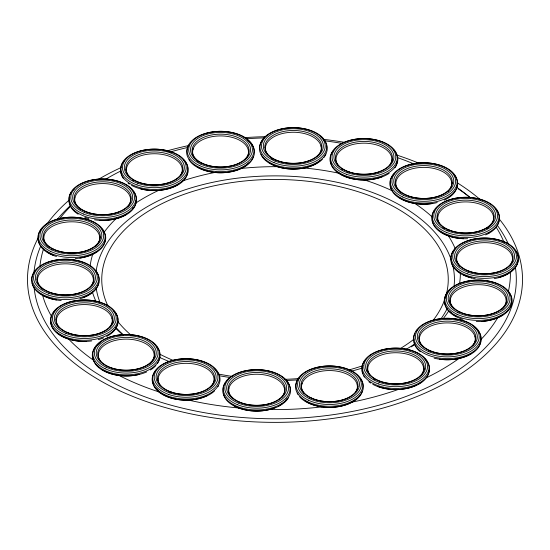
<?xml version="1.0" encoding="UTF-8"?>
<svg xmlns="http://www.w3.org/2000/svg" width="550" height="550" viewBox="0 0 550 550"><rect width="100%" height="100%" fill="white"/><g stroke="black" fill="none" stroke-linecap="round" stroke-linejoin="round"><path stroke-width="0.82" d="M452.609 264.729A179.438 103.599 0 0 1 453.984 286.859M447.315 308.371A179.438 103.599 0 0 1 441.134 318.615M414.879 344.355A179.438 103.599 0 0 1 411.304 346.844M123.496 334.978A179.438 103.599 0 0 1 115.864 327.339M100.224 302.933A179.438 103.599 0 0 1 96.113 287.595M96.009 272.154A179.438 103.599 0 0 1 264.976 176.034A179.438 103.599 0 0 1 451.461 260.673M107.986 306.054A173.25 100.024 0 0 1 268.201 179.52A173.25 100.024 0 0 1 445.115 298.416M444.572 299.963A173.25 100.024 0 0 1 433.022 320.478M414.006 339.171A173.25 100.024 0 0 1 400.407 348.48M363.069 365.606A173.25 100.024 0 0 1 348.707 369.992M298.788 378.544A173.25 100.024 0 0 1 284.384 379.349M232.134 376.386A173.25 100.024 0 0 1 218.329 373.993M173.731 360.628A173.25 100.024 0 0 1 159.576 354.062M130.921 335.019A173.25 100.024 0 0 1 117.996 321.757M499.146 218.873A247.5 142.89 0 0 1 292.476 422.008A247.5 142.89 0 0 1 38.307 237.71M46.826 224.111A247.5 142.89 0 0 1 69.211 200.083M97.804 179.712A247.5 142.89 0 0 1 121.234 167.502M166.595 151.016A247.5 142.89 0 0 1 188.506 145.585M243.946 137.706A247.5 142.89 0 0 1 265.746 136.675M323.489 139.349A247.5 142.89 0 0 1 344.726 142.368M396.866 155.1A247.5 142.89 0 0 1 418.062 162.869M457.201 182.758A247.5 142.89 0 0 1 480.789 200.083M515.24 266.358A241.312 139.322 0 0 1 292.903 418.406A241.312 139.322 0 0 1 34.045 287.024M33.969 272.711A241.312 139.322 0 0 1 40.762 245.981M57.145 219.546A241.312 139.322 0 0 1 70.462 205.542M458.143 188.753A241.312 139.322 0 0 1 470.601 197.876M497.454 225.479A241.312 139.322 0 0 1 508.716 244.784M510.386 271.968A235.407 135.912 0 0 1 508.289 291.864M497.819 317.522A235.407 135.912 0 0 1 481.009 339.439M459.704 357.94A235.407 135.912 0 0 1 426.188 377.85M398.784 389.283A235.407 135.912 0 0 1 351.457 402.222M322.334 406.814A235.407 135.912 0 0 1 267.603 409.523M239.8 408.059A235.407 135.912 0 0 1 186.319 399.575M159.974 392.26A235.407 135.912 0 0 1 117.851 374.866M93.617 360.312A235.407 135.912 0 0 1 67.898 338.284M51.748 316.779A235.407 135.912 0 0 1 42.494 294.938M39.896 266.853A235.407 135.912 0 0 1 43.642 248.593M59.448 219.051A235.407 135.912 0 0 1 70.661 206.195M105.586 179.314A235.407 135.912 0 0 1 120.808 170.981M169.682 152.13A235.407 135.912 0 0 1 187.935 147.407M246.311 138.779A235.407 135.912 0 0 1 264.323 137.906M323.943 140.738A235.407 135.912 0 0 1 342.347 143.447M397.21 157.52A235.407 135.912 0 0 1 414.116 164.037M456.383 187.048A235.407 135.912 0 0 1 469.7 197.285M496.485 227.638A235.407 135.912 0 0 1 504.13 242.516M460.343 272.834A185.343 107.009 0 0 1 459.525 283.752M448.944 310.626A185.343 107.009 0 0 1 443.197 318.629M414.033 344.444A185.343 107.009 0 0 1 406.058 349.346M362.319 368.067A185.343 107.009 0 0 1 351.065 371.257M298.231 379.844A185.343 107.009 0 0 1 286.639 380.476M230.519 377.561A185.343 107.009 0 0 1 219.312 375.739M169.221 361.549A185.343 107.009 0 0 1 159.871 357.541M123.509 335.335A185.343 107.009 0 0 1 115.466 328.151M95.968 301.373A185.343 107.009 0 0 1 92.586 292.627M90.118 266.118A185.343 107.009 0 0 1 92.819 253.997M103.888 232.554A185.343 107.009 0 0 1 116.662 218.054M135.967 202.916A185.343 107.009 0 0 1 159.115 190.163M182.194 181.046A185.343 107.009 0 0 1 216.143 172.205M239.449 168.657A185.343 107.009 0 0 1 278.327 166.684M303.992 167.984A185.343 107.009 0 0 1 339.467 173.353M363.11 179.534A185.343 107.009 0 0 1 392.397 190.871M414.728 203.369A185.343 107.009 0 0 1 432.114 216.906M448.037 235.331A185.343 107.009 0 0 1 455.304 248.882M102.108 229.116A33.942 19.601 0 0 1 71.039 257.524A33.942 19.601 0 0 1 42.185 228.346M49.294 247.486A27.933 16.129 0 0 1 52.415 226.318A27.933 16.129 0 0 1 89.169 225.308A27.933 16.129 0 0 1 95.769 246.208M99.873 236.534A28.504 16.459 0 0 1 100.183 237.903M96.161 252.12A31.866 18.398 0 0 1 79.894 258.06M53.13 255.179A31.866 18.398 0 0 1 46.936 251.776M105.064 240.873A33.371 19.264 0 0 1 75.323 258.528M56.506 256.499A33.371 19.264 0 0 1 38.459 240.288M38.445 238.679A33.371 19.264 0 0 1 38.665 237.064M96.731 272.381A33.942 19.601 0 0 1 64.673 299.544A33.942 19.601 0 0 1 34.733 271.583M38.851 284.914A27.933 16.129 0 0 1 66.048 263.828A27.933 16.129 0 0 1 91.596 285.594M42.474 289.135A27.933 16.129 0 0 1 40.659 287.403M37.077 279.654A28.504 16.459 0 0 1 37.434 278.286M92.661 291.837A31.866 18.398 0 0 1 83.188 297.564M56.492 299.949A31.866 18.398 0 0 1 40.968 294.078M98.725 282.624A33.371 19.264 0 0 1 79.915 298.746M61.201 300.506A33.371 19.264 0 0 1 32.237 283.387M113.513 310.681A33.942 19.601 0 0 1 88.316 340.161A33.942 19.601 0 0 1 51.92 314.875M53.151 312.957A33.942 19.601 0 0 1 56.334 309.623M59.214 327.752A27.933 16.129 0 0 1 83.978 304.569A27.933 16.129 0 0 1 109.759 327.374M56.086 319.942A28.504 16.459 0 0 1 56.506 318.581M112.001 318.175A28.504 16.459 0 0 1 112.839 322.272M86.405 341.392A31.866 18.398 0 0 1 56.946 332.434M117.686 321.489A33.371 19.264 0 0 1 106.611 336.483M103.586 337.872A33.371 19.264 0 0 1 98.299 339.639M91.692 340.931A33.371 19.264 0 0 1 50.985 322.788M156.558 346.438A33.942 19.601 0 0 1 145.441 371.408A33.942 19.601 0 0 1 101.076 368.404A33.942 19.601 0 0 1 100.292 342.616M100.794 361.893A27.933 16.129 0 0 1 128.418 339.171A27.933 16.129 0 0 1 149.593 364.093M154.323 353.856A28.504 16.459 0 0 1 154.632 355.224M139.061 374.426A31.866 18.398 0 0 1 101.991 369.518M98.849 366.981A31.866 18.398 0 0 1 97.783 365.86M159.589 357.39A33.371 19.264 0 0 1 157.341 363.681M155.904 365.523A33.371 19.264 0 0 1 150.425 369.971M146.726 371.903A33.371 19.264 0 0 1 112.296 374.192A33.371 19.264 0 0 1 92.909 357.61M213.991 368.28A33.942 19.601 0 0 1 188.891 398.977A33.942 19.601 0 0 1 155.396 371.078M159.899 385.048A27.933 16.129 0 0 1 186.711 363.323A27.933 16.129 0 0 1 211.826 385.715M157.596 380.524A28.504 16.459 0 0 1 157.898 378.462M214.445 379.184A28.504 16.459 0 0 1 214.589 380.566M206.883 395.718A31.866 18.398 0 0 1 156.702 388.884M218.57 385.309A33.371 19.264 0 0 1 217.958 386.602M214.617 390.885A33.371 19.264 0 0 1 178.09 399.589A33.371 19.264 0 0 1 152.783 382.071M286.426 380.937A33.942 19.601 0 0 1 258.287 409.936A33.942 19.601 0 0 1 225.479 382.621M227.054 380.779A33.942 19.601 0 0 1 228.663 379.287M229.859 394.9A27.933 16.129 0 0 1 259.229 374.303A27.933 16.129 0 0 1 281.579 397.65M232.079 398.014A27.933 16.129 0 0 1 231.055 396.797M228.415 389.613A28.504 16.459 0 0 1 228.834 388.252M284.329 387.839A28.504 16.459 0 0 1 284.811 389.194M286.749 398.764A31.866 18.398 0 0 1 285.938 399.967M282.679 403.322A31.866 18.398 0 0 1 278.637 406.024M275.722 407.44A31.866 18.398 0 0 1 233.255 405.178M288.53 397.526A33.371 19.264 0 0 1 253.598 410.987A33.371 19.264 0 0 1 223.527 394.061M360.752 379.108A33.942 19.601 0 0 1 328.109 406.264A33.942 19.601 0 0 1 299.276 377.706M303.999 393.332A27.933 16.129 0 0 1 328.116 370.576A27.933 16.129 0 0 1 355.877 391.902M301.531 384.801A28.504 16.459 0 0 1 302.115 383.46M357.294 384.615A28.504 16.459 0 0 1 357.844 386.657M356.091 399.114A31.866 18.398 0 0 1 304.59 400.531M362.381 391.229A33.371 19.264 0 0 1 334.517 407.172A33.371 19.264 0 0 1 299.647 396.791M297.846 394.316A33.371 19.264 0 0 1 297.179 393.03M424.841 358.841A33.942 19.601 0 0 1 397.286 388.431A33.942 19.601 0 0 1 364.973 360.491M369.902 375.086A27.933 16.129 0 0 1 395.704 352.736A27.933 16.129 0 0 1 421.403 375.127M375.148 379.803A27.933 16.129 0 0 1 373.876 378.943M367.214 371.312A28.504 16.459 0 0 1 367.469 367.874M423.871 367.916A28.504 16.459 0 0 1 424.167 369.978M421.025 382.332A31.866 18.398 0 0 1 418.536 384.003M416.46 385.138A31.866 18.398 0 0 1 377.527 386.32M429.027 370.728A33.371 19.264 0 0 1 408.561 388.073A33.371 19.264 0 0 1 372.79 384.326M370.707 383.089A33.371 19.264 0 0 1 368.823 381.741M364.457 377.121A33.371 19.264 0 0 1 363.708 375.849M362.883 373.89A33.371 19.264 0 0 1 362.306 370.679M477.091 329.608A33.942 19.601 0 0 1 450.718 358.531A33.942 19.601 0 0 1 414.913 333.211M416.144 331.286A33.942 19.601 0 0 1 417.161 330.048M474.224 327.078A33.942 19.601 0 0 1 475.42 328.027M420.874 344.211A27.933 16.129 0 0 1 448.731 322.926A27.933 16.129 0 0 1 472.752 345.709M419.079 338.278A28.504 16.459 0 0 1 419.499 336.916M474.994 336.511A28.504 16.459 0 0 1 475.475 337.865M471.281 353.499A31.866 18.398 0 0 1 439.478 359.198M480.679 339.824A33.371 19.264 0 0 1 434.143 358.174M420.289 351.759A33.371 19.264 0 0 1 414.191 342.732M508.523 291.988A33.942 19.601 0 0 1 476.272 320.368A33.942 19.601 0 0 1 449.824 290.049M452.76 307.45A27.933 16.129 0 0 1 480.384 284.721A27.933 16.129 0 0 1 501.559 309.65M449.701 302.342A28.504 16.459 0 0 1 449.79 300.96M506.282 299.406A28.504 16.459 0 0 1 506.598 300.774M502.569 314.992A31.866 18.398 0 0 1 481.394 321.441M455.909 316.278A31.866 18.398 0 0 1 453.949 315.067M451.399 313.081A31.866 18.398 0 0 1 449.749 311.41M511.555 302.94A33.371 19.264 0 0 1 476.3 321.482M462.914 319.371A33.371 19.264 0 0 1 444.874 303.16M515.879 251.206A33.942 19.601 0 0 1 483.821 278.369A33.942 19.601 0 0 1 453.881 250.415M459.807 266.234A27.933 16.129 0 0 1 484.027 242.66A27.933 16.129 0 0 1 509.829 265.664M456.129 259.174A28.504 16.459 0 0 1 456.582 257.118M513.391 268.971A31.866 18.398 0 0 1 498.41 277.688M471.735 277.949A31.866 18.398 0 0 1 463.43 274.883M460.116 272.91A31.866 18.398 0 0 1 458.941 272.044M517.935 260.652A33.371 19.264 0 0 1 494.182 278.671M475.221 278.712A33.371 19.264 0 0 1 451.385 262.212M495.976 209.22A33.942 19.601 0 0 1 467.287 237.607A33.942 19.601 0 0 1 434.033 210.925M439.209 223.211A27.933 16.129 0 0 1 468.229 201.974A27.933 16.129 0 0 1 490.029 225.919M488.469 227.349A27.933 16.129 0 0 1 486.661 228.669M444.503 228.559A27.933 16.129 0 0 1 442.709 227.219M437.415 217.284A28.504 16.459 0 0 1 437.834 215.923M493.329 215.518A28.504 16.459 0 0 1 493.811 216.872M489.617 232.506A31.866 18.398 0 0 1 488.317 233.31M463.574 238.728A31.866 18.398 0 0 1 440.804 231.88M498.891 221.244A33.371 19.264 0 0 1 485.623 234.919M467.638 238.707A33.371 19.264 0 0 1 432.314 220.131M454.073 174.666A33.942 19.601 0 0 1 423.005 203.074A33.942 19.601 0 0 1 394.151 173.896M401.259 193.036A27.933 16.129 0 0 1 419.519 167.544A27.933 16.129 0 0 1 450.189 188.698M448.848 190.568A27.933 16.129 0 0 1 447.728 191.758M451.839 182.084A28.504 16.459 0 0 1 452.148 183.452M432.664 203.479A31.866 18.398 0 0 1 399.506 197.746M457.105 185.618A33.371 19.264 0 0 1 444.242 200.131M437.181 202.565A33.371 19.264 0 0 1 390.424 185.838M390.411 184.229A33.371 19.264 0 0 1 390.631 182.614M393.676 149.868A33.942 19.601 0 0 1 364.932 178.874A33.942 19.601 0 0 1 333.211 150.92M338.147 165.516A27.933 16.129 0 0 1 363.942 143.158A27.933 16.129 0 0 1 389.641 165.557M342.739 169.806A27.933 16.129 0 0 1 341.522 168.926M335.459 159.679A28.504 16.459 0 0 1 335.713 158.304M392.26 159.026A28.504 16.459 0 0 1 392.404 161.095M382.456 176.584A31.866 18.398 0 0 1 338.848 172.989M397.272 161.157A33.371 19.264 0 0 1 395.003 167.722M389.207 173.291A33.371 19.264 0 0 1 352.612 178.86A33.371 19.264 0 0 1 330.543 161.109M320.843 136.888A33.942 19.601 0 0 1 316.979 162.429A33.942 19.601 0 0 1 272.642 163.907A33.942 19.601 0 0 1 263.725 138.786M267.726 154.804A27.933 16.129 0 0 1 294.154 132.248A27.933 16.129 0 0 1 318.251 155.657M272.821 159.308A27.933 16.129 0 0 1 271.549 158.462M265.086 147.62A28.504 16.459 0 0 1 265.506 146.259M321.001 145.846A28.504 16.459 0 0 1 321.482 147.201M319.983 160.792A31.866 18.398 0 0 1 269.926 163.185M325.916 153.972A33.371 19.264 0 0 1 323.991 157.424M322.444 159.232A33.371 19.264 0 0 1 288.881 168.905A33.371 19.264 0 0 1 260.947 154.454M247.651 140.243A33.942 19.601 0 0 1 225.204 171.456A33.942 19.601 0 0 1 188.918 144.939M195.099 158.689A27.933 16.129 0 0 1 219.801 135.926A27.933 16.129 0 0 1 246.579 157.898M198.763 162.133A27.933 16.129 0 0 1 196.742 160.476M192.631 150.164A28.504 16.459 0 0 1 193.215 148.823M248.401 149.971A28.504 16.459 0 0 1 248.813 151.333M248.875 162.807A31.866 18.398 0 0 1 197.581 167.131M253.488 156.592A33.371 19.264 0 0 1 223.3 172.686A33.371 19.264 0 0 1 188.946 159.672M183.508 159.858A33.942 19.601 0 0 1 154.77 189.468A33.942 19.601 0 0 1 124.719 160.291M128.143 175.478A27.933 16.129 0 0 1 154.364 153.746A27.933 16.129 0 0 1 180.503 175.512M133.822 180.812A27.933 16.129 0 0 1 132.543 179.96M125.888 170.266A28.504 16.459 0 0 1 126.142 168.891M182.689 169.613A28.504 16.459 0 0 1 182.834 170.995M179.692 183.349A31.866 18.398 0 0 1 140.731 188.843M187.694 171.744A33.371 19.264 0 0 1 167.228 189.083A33.371 19.264 0 0 1 131.464 185.343M129.374 184.106A33.371 19.264 0 0 1 128.095 183.219M123.558 178.757A33.371 19.264 0 0 1 120.973 171.689M133.98 192.129A33.942 19.601 0 0 1 103.104 219.292A33.942 19.601 0 0 1 71.039 192.589M73.061 190.114A33.942 19.601 0 0 1 74.669 188.623M80.884 209.791A27.933 16.129 0 0 1 82.026 188.843A27.933 16.129 0 0 1 118.051 186.237A27.933 16.129 0 0 1 128.095 206.381M74.422 198.949A28.504 16.459 0 0 1 74.841 197.587M130.336 197.182A28.504 16.459 0 0 1 130.817 198.536M133.1 207.494A31.866 18.398 0 0 1 132.371 208.704M126.624 214.17A31.866 18.398 0 0 1 99.743 220.357M136.022 200.489A33.371 19.264 0 0 1 94.449 219.814M88.694 218.639A33.371 19.264 0 0 1 84.851 217.429M78.162 214.218A33.371 19.264 0 0 1 69.321 201.795M50.669 251.405A33.371 19.264 0 0 0 104.727 239.587A33.371 19.264 0 0 0 59.984 218.467A33.371 19.264 0 0 0 50.669 251.405M51.624 249.837A31.866 18.398 0 0 0 103.242 238.556A31.866 18.398 0 0 0 60.514 218.391A31.866 18.398 0 0 0 51.624 249.837M52.8 249.006A30.009 17.325 0 0 0 101.413 238.384A30.009 17.325 0 0 0 61.174 219.388A30.009 17.325 0 0 0 52.8 249.006M53.749 249.226A28.504 16.459 0 0 0 99.928 239.14A28.504 16.459 0 0 0 61.703 221.093A28.504 16.459 0 0 0 53.749 249.226M48.104 294.979A33.371 19.264 0 0 0 98.787 278.933A33.371 19.264 0 0 0 49.383 261.614A33.371 19.264 0 0 0 48.104 294.979M48.881 293.343A31.866 18.398 0 0 0 97.281 278.025A31.866 18.398 0 0 0 50.105 261.484A31.866 18.398 0 0 0 48.881 293.343M49.851 292.428A30.009 17.325 0 0 0 95.425 277.998A30.009 17.325 0 0 0 50.999 262.426A30.009 17.325 0 0 0 49.851 292.428M50.627 292.572A28.504 16.459 0 0 0 93.926 278.871A28.504 16.459 0 0 0 51.721 264.076A28.504 16.459 0 0 0 50.627 292.572M65.065 334.984A33.371 19.264 0 0 0 117.562 321.021A33.371 19.264 0 0 0 70.373 301.757A33.371 19.264 0 0 0 65.065 334.984M65.938 333.382A31.866 18.398 0 0 0 116.071 320.052A31.866 18.398 0 0 0 71.005 301.647A31.866 18.398 0 0 0 65.938 333.382M67.011 332.509A30.009 17.325 0 0 0 114.214 319.956A30.009 17.325 0 0 0 71.782 302.624A30.009 17.325 0 0 0 67.011 332.509M67.877 332.688A28.504 16.459 0 0 0 112.723 320.767A28.504 16.459 0 0 0 72.407 304.308A28.504 16.459 0 0 0 67.877 332.688M105.119 368.72A33.371 19.264 0 0 0 159.177 356.909A33.371 19.264 0 0 0 114.427 335.789A33.371 19.264 0 0 0 105.119 368.72M106.074 367.159A31.866 18.398 0 0 0 157.692 355.877A31.866 18.398 0 0 0 114.964 335.706A31.866 18.398 0 0 0 106.074 367.159M107.25 366.328A30.009 17.325 0 0 0 155.856 355.706A30.009 17.325 0 0 0 115.624 336.71A30.009 17.325 0 0 0 107.25 366.328M108.199 366.547A28.504 16.459 0 0 0 154.378 356.455A28.504 16.459 0 0 0 116.153 338.415A28.504 16.459 0 0 0 108.199 366.547M168.767 394.467A33.371 19.264 0 0 0 219.45 378.428A33.371 19.264 0 0 0 170.053 361.109A33.371 19.264 0 0 0 168.767 394.467M169.551 392.837A31.866 18.398 0 0 0 217.951 377.52A31.866 18.398 0 0 0 170.775 360.979A31.866 18.398 0 0 0 169.551 392.837M170.514 391.916A30.009 17.325 0 0 0 216.095 377.493A30.009 17.325 0 0 0 171.669 361.921A30.009 17.325 0 0 0 170.514 391.916M171.297 392.067A28.504 16.459 0 0 0 214.589 378.366A28.504 16.459 0 0 0 172.391 363.571A28.504 16.459 0 0 0 171.297 392.067M237.394 404.649A33.371 19.264 0 0 0 289.891 390.686A33.371 19.264 0 0 0 242.708 371.422A33.371 19.264 0 0 0 237.394 404.649M238.267 403.047A31.866 18.398 0 0 0 288.399 389.716A31.866 18.398 0 0 0 243.334 371.319A31.866 18.398 0 0 0 238.267 403.047M239.339 402.174A30.009 17.325 0 0 0 286.543 389.62A30.009 17.325 0 0 0 244.111 372.288A30.009 17.325 0 0 0 239.339 402.174M240.206 402.353A28.504 16.459 0 0 0 285.051 390.431A28.504 16.459 0 0 0 244.736 373.973A28.504 16.459 0 0 0 240.206 402.353M308.33 400.159A33.371 19.264 0 0 0 362.381 388.348A33.371 19.264 0 0 0 317.639 367.221A33.371 19.264 0 0 0 308.33 400.159M309.279 398.592A31.866 18.398 0 0 0 360.896 387.317A31.866 18.398 0 0 0 318.168 367.146A31.866 18.398 0 0 0 309.279 398.592M310.454 397.767A30.009 17.325 0 0 0 359.067 387.145A30.009 17.325 0 0 0 318.828 368.149A30.009 17.325 0 0 0 310.454 397.767M311.403 397.987A28.504 16.459 0 0 0 357.582 387.894A28.504 16.459 0 0 0 319.357 369.848A28.504 16.459 0 0 0 311.403 397.987M378.345 383.886A33.371 19.264 0 0 0 429.027 367.84A33.371 19.264 0 0 0 379.624 350.522A33.371 19.264 0 0 0 378.345 383.886M379.122 382.25A31.866 18.398 0 0 0 427.522 366.933A31.866 18.398 0 0 0 380.346 350.391A31.866 18.398 0 0 0 379.122 382.25M380.091 381.336A30.009 17.325 0 0 0 425.666 366.905A30.009 17.325 0 0 0 381.239 351.333A30.009 17.325 0 0 0 380.091 381.336M380.868 381.48A28.504 16.459 0 0 0 424.167 367.778A28.504 16.459 0 0 0 381.961 352.983A28.504 16.459 0 0 0 380.868 381.48M428.058 353.32A33.371 19.264 0 0 0 480.556 339.357A33.371 19.264 0 0 0 433.373 320.086A33.371 19.264 0 0 0 428.058 353.32M428.931 351.718A31.866 18.398 0 0 0 479.064 338.387A31.866 18.398 0 0 0 433.998 319.983A31.866 18.398 0 0 0 428.931 351.718M430.004 350.845A30.009 17.325 0 0 0 477.207 338.291A30.009 17.325 0 0 0 434.775 320.959A30.009 17.325 0 0 0 430.004 350.845M430.87 351.024A28.504 16.459 0 0 0 475.716 339.103A28.504 16.459 0 0 0 435.408 322.644A28.504 16.459 0 0 0 430.87 351.024M457.084 314.27A33.371 19.264 0 0 0 511.143 302.459A33.371 19.264 0 0 0 466.393 281.339A33.371 19.264 0 0 0 457.084 314.27M458.033 312.709A31.866 18.398 0 0 0 509.658 301.428A31.866 18.398 0 0 0 466.929 281.263A31.866 18.398 0 0 0 458.033 312.709M459.209 311.877A30.009 17.325 0 0 0 507.822 301.256A30.009 17.325 0 0 0 467.582 282.26A30.009 17.325 0 0 0 459.209 311.877M460.164 312.097A28.504 16.459 0 0 0 506.337 302.012A28.504 16.459 0 0 0 468.119 283.965A28.504 16.459 0 0 0 460.164 312.097M467.252 273.804A33.371 19.264 0 0 0 517.935 257.764A33.371 19.264 0 0 0 468.531 240.439A33.371 19.264 0 0 0 467.252 273.804M468.036 272.168A31.866 18.398 0 0 0 516.436 256.85A31.866 18.398 0 0 0 469.26 240.309A31.866 18.398 0 0 0 468.036 272.168M468.999 271.253A30.009 17.325 0 0 0 514.573 256.829A30.009 17.325 0 0 0 470.147 241.251A30.009 17.325 0 0 0 468.999 271.253M469.776 271.404A28.504 16.459 0 0 0 513.074 257.702A28.504 16.459 0 0 0 470.876 242.907A28.504 16.459 0 0 0 469.776 271.404M446.394 232.32A33.371 19.264 0 0 0 498.891 218.364A33.371 19.264 0 0 0 451.701 199.093A33.371 19.264 0 0 0 446.394 232.32M447.267 230.718A31.866 18.398 0 0 0 497.399 217.387A31.866 18.398 0 0 0 452.334 198.99A31.866 18.398 0 0 0 447.267 230.718M448.339 229.845A30.009 17.325 0 0 0 495.543 217.291A30.009 17.325 0 0 0 453.111 199.966A30.009 17.325 0 0 0 448.339 229.845M449.206 230.031A28.504 16.459 0 0 0 494.051 218.103A28.504 16.459 0 0 0 453.736 201.644A28.504 16.459 0 0 0 449.206 230.031M402.634 196.955A33.371 19.264 0 0 0 456.692 185.144A33.371 19.264 0 0 0 411.943 164.017A33.371 19.264 0 0 0 402.634 196.955M403.59 195.387A31.866 18.398 0 0 0 455.207 184.113A31.866 18.398 0 0 0 412.479 163.941A31.866 18.398 0 0 0 403.59 195.387M404.766 194.562A30.009 17.325 0 0 0 453.372 183.941A30.009 17.325 0 0 0 413.132 164.945A30.009 17.325 0 0 0 404.766 194.562M405.714 194.776A28.504 16.459 0 0 0 451.894 184.69A28.504 16.459 0 0 0 413.669 166.643A28.504 16.459 0 0 0 405.714 194.776M346.589 174.309A33.371 19.264 0 0 0 397.272 158.269A33.371 19.264 0 0 0 347.868 140.951A33.371 19.264 0 0 0 346.589 174.309M347.366 172.679A31.866 18.398 0 0 0 395.766 157.362A31.866 18.398 0 0 0 348.59 140.821A31.866 18.398 0 0 0 347.366 172.679M348.329 171.758A30.009 17.325 0 0 0 393.91 157.334A30.009 17.325 0 0 0 349.484 141.762A30.009 17.325 0 0 0 348.329 171.758M349.113 171.909A28.504 16.459 0 0 0 392.404 158.208A28.504 16.459 0 0 0 350.206 143.412A28.504 16.459 0 0 0 349.113 171.909M274.065 162.656A33.371 19.264 0 0 0 326.562 148.692A33.371 19.264 0 0 0 279.373 129.429A33.371 19.264 0 0 0 274.065 162.656M274.931 161.054A31.866 18.398 0 0 0 325.064 147.723A31.866 18.398 0 0 0 280.005 129.326A31.866 18.398 0 0 0 274.931 161.054M276.011 160.181A30.009 17.325 0 0 0 323.214 147.627A30.009 17.325 0 0 0 280.782 130.295A30.009 17.325 0 0 0 276.011 160.181M276.877 160.359A28.504 16.459 0 0 0 321.722 148.438A28.504 16.459 0 0 0 281.407 131.979A28.504 16.459 0 0 0 276.877 160.359M199.43 165.516A33.371 19.264 0 0 0 253.488 153.704A33.371 19.264 0 0 0 208.739 132.584A33.371 19.264 0 0 0 199.43 165.516M200.379 163.955A31.866 18.398 0 0 0 252.003 152.673A31.866 18.398 0 0 0 209.268 132.502A31.866 18.398 0 0 0 200.379 163.955M201.554 163.123A30.009 17.325 0 0 0 250.167 152.501A30.009 17.325 0 0 0 209.928 133.506A30.009 17.325 0 0 0 201.554 163.123M202.51 163.343A28.504 16.459 0 0 0 248.683 153.251A28.504 16.459 0 0 0 210.464 135.211A28.504 16.459 0 0 0 202.51 163.343M137.012 184.896A33.371 19.264 0 0 0 187.694 168.857A33.371 19.264 0 0 0 138.291 151.532A33.371 19.264 0 0 0 137.012 184.896M137.796 183.26A31.866 18.398 0 0 0 186.196 167.942A31.866 18.398 0 0 0 139.019 151.401A31.866 18.398 0 0 0 137.796 183.26M138.758 182.346A30.009 17.325 0 0 0 184.333 167.922A30.009 17.325 0 0 0 139.906 152.343A30.009 17.325 0 0 0 138.758 182.346M139.535 182.497A28.504 16.459 0 0 0 182.834 168.795A28.504 16.459 0 0 0 140.635 154A28.504 16.459 0 0 0 139.535 182.497M83.401 213.984A33.371 19.264 0 0 0 135.898 200.028A33.371 19.264 0 0 0 88.708 180.758A33.371 19.264 0 0 0 83.401 213.984M84.267 212.383A31.866 18.398 0 0 0 134.399 199.052A31.866 18.398 0 0 0 89.341 180.654A31.866 18.398 0 0 0 84.267 212.383M85.346 211.509A30.009 17.325 0 0 0 132.55 198.956A30.009 17.325 0 0 0 90.118 181.631A30.009 17.325 0 0 0 85.346 211.509M86.213 211.695A28.504 16.459 0 0 0 131.058 199.767A28.504 16.459 0 0 0 90.743 183.308A28.504 16.459 0 0 0 86.213 211.695"/></g></svg>
